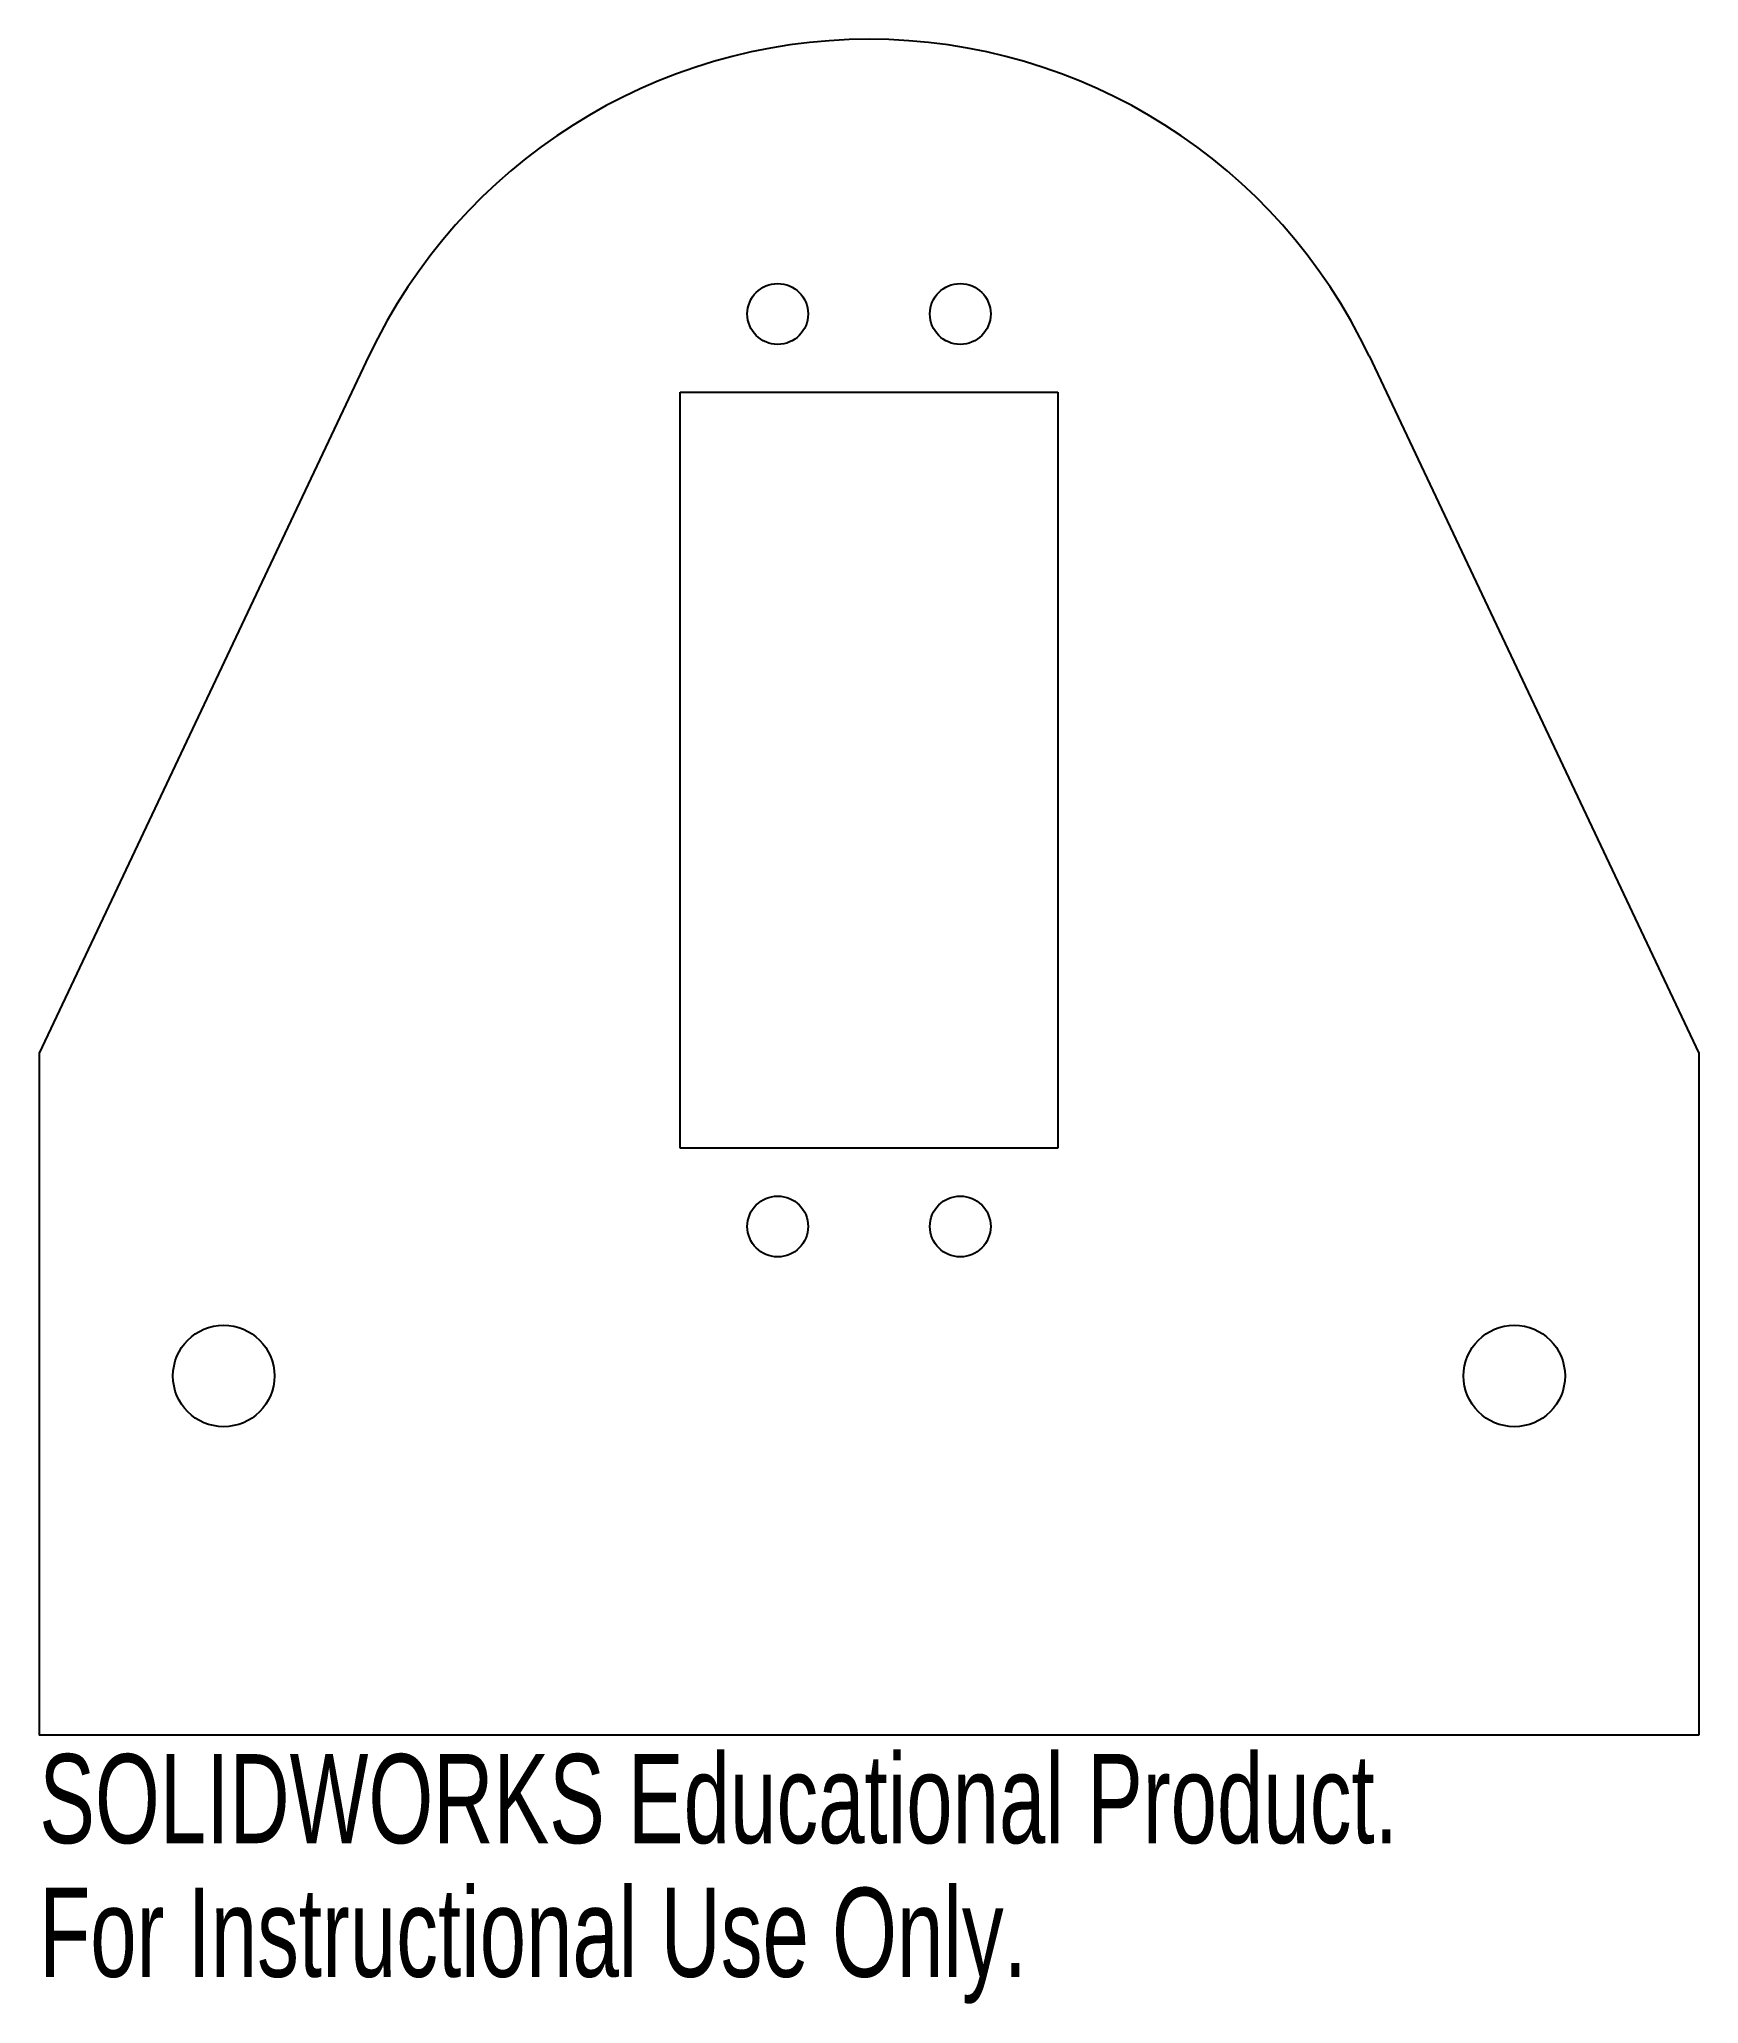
# Model space of a CAD drawing. Header units: millimetres. Extents: x 0 to 90, y -15 to 92.
import ezdxf

# ---------------------------------------------------------------- set-up
doc = ezdxf.new("R2010")
doc.units = ezdxf.units.MM
doc.styles.add('SLDTEXTSTYLE0', font='TXT', dxfattribs={"width": 0.7})

msp = doc.modelspace()

# ---------------------------------------------------------------- linework, layer by layer
at = {"color": 7, "linetype": 'Continuous', "lineweight": 25}
for p, q in [((17.88, 74.82), (0, 37)), ((72.12, 74.82), (90, 37)), ((34.75, 72.85), (55.25, 72.85)), ((34.75, 31.85), (34.75, 72.85)), ((55.25, 72.85), (55.25, 31.85)), ((0, 37), (0, 0)), ((90, 37), (90, 0)), ((55.25, 31.85), (34.75, 31.85)), ((90, 0), (0, 0))]:
    msp.add_line(p, q, dxfattribs=at)
for centre, radius in [((40.05, 77.1), 1.65), ((49.95, 77.1), 1.65), ((40.05, 27.6), 1.65), ((49.95, 27.6), 1.65), ((10, 19.49), 2.75), ((80, 19.49), 2.75)]:
    msp.add_circle(centre, radius, dxfattribs=at)
msp.add_arc((45, 62), 30, 25.2997, 154.7003, dxfattribs=at)

# ---------------------------------------------------------------- texts
at = {"color": 7, "linetype": 'Continuous', "char_height": 4.8336, "attachment_point": 1, "style": 'SLDTEXTSTYLE0'}
for s, insert in [('SOLIDWORKS Educational Product.', (0, -1.02)), ('For Instructional Use Only.', (0, -8.27))]:
    msp.add_mtext(s, dxfattribs=dict(at, insert=insert))

doc.saveas('drawing.dxf')
